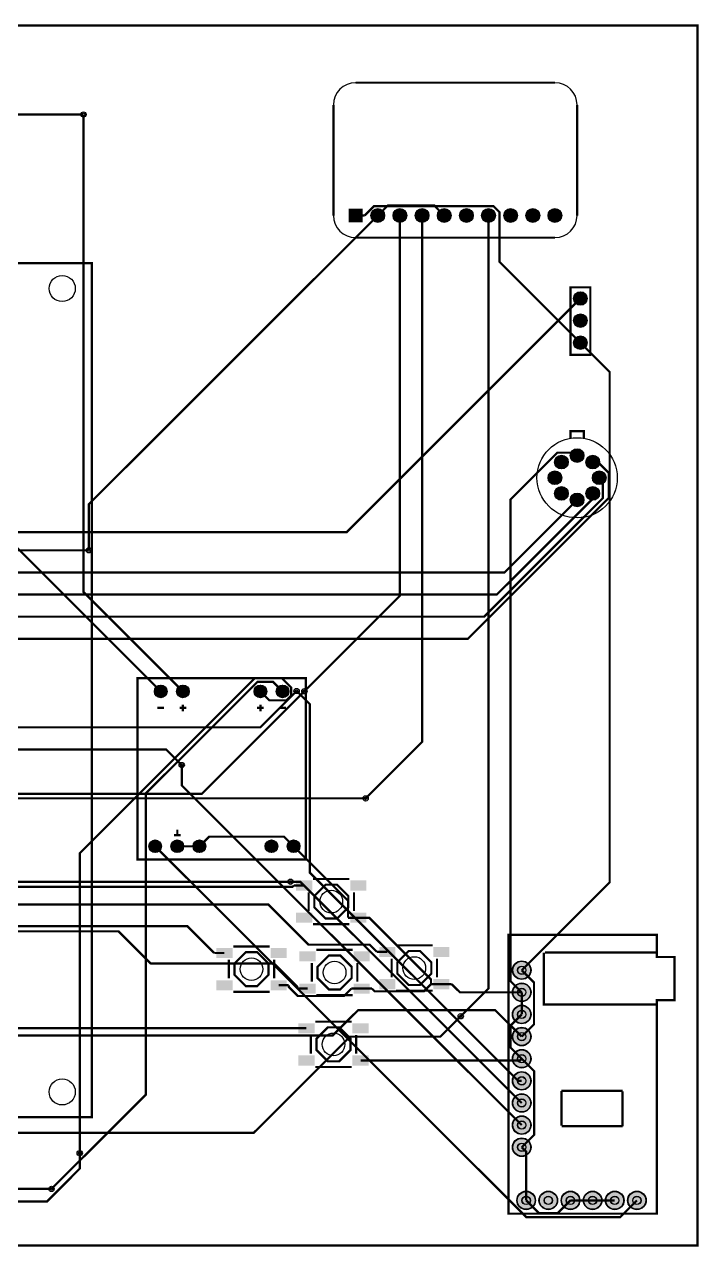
# Model space of a CAD drawing. Header units: millimetres. Extents: x 7 to 217, y -42 to 98.
# Drawn here: x 139.8 to 217.1, y -42.1 to 98.1 of the extents above; entities that cross this region are included whole.
import ezdxf

# ---------------------------------------------------------------- set-up
doc = ezdxf.new("R2010")
doc.units = ezdxf.units.MM
for name, color, linetype, true_color in [('BoardOutLine', 7, 'Continuous', 0xff00ff), ('BottomLayer', 7, 'Continuous', 0x0000ff), ('BottomSolderMaskLayer', 7, 'Continuous', 0xaa00ff), ('Document', 7, 'Continuous', 0xffffff), ('Hole', 7, 'Continuous', 0x222222), ('Multi-Layer', 7, 'Continuous', 0xc0c0c0), ('TopLayer', 7, 'Continuous', 0xff0000), ('TopPasteMaskLayer', 7, 'Continuous', 0x808080), ('TopSilkLayer', 7, 'Continuous', 0xffcc00), ('TopSolderMaskLayer', 7, 'Continuous', 0x800080)]:
    doc.layers.add(name, color=color, linetype=linetype, true_color=true_color)

msp = doc.modelspace()

# ---------------------------------------------------------------- hatches: boundary and pattern name
at = {"layer": 'BottomSolderMaskLayer'}
for points in [[(177.01, 75.41), (177.01, 76.99), (178.59, 76.99), (178.59, 75.41)], [(179.55, 76.2, 1), (181.13, 76.2, 1)], [(182.09, 76.2, 1), (183.67, 76.2, 1)], [(184.63, 76.2, 1), (186.21, 76.2, 1)], [(187.17, 76.2, 1), (188.75, 76.2, 1)], [(189.71, 76.2, 1), (191.29, 76.2, 1)], [(192.25, 76.2, 1), (193.83, 76.2, 1)], [(194.79, 76.2, 1), (196.37, 76.2, 1)], [(197.33, 76.2, 1), (198.91, 76.2, 1)], [(199.87, 76.2, 1), (201.45, 76.2, 1)], [(202.81, 66.68, 1), (204.36, 66.68, 1)], [(202.81, 64.14, 1), (204.36, 64.14, 1)], [(202.81, 61.6, 1), (204.36, 61.6, 1)], [(202.41, 48.64, 1), (203.99, 48.64, 1)], [(200.62, 47.9, 1), (202.19, 47.9, 1)], [(204.21, 47.9, 1), (205.78, 47.9, 1)], [(199.87, 46.1, 1), (201.45, 46.1, 1)], [(204.95, 46.1, 1), (206.53, 46.1, 1)], [(200.62, 44.31, 1), (202.19, 44.31, 1)], [(204.21, 44.31, 1), (205.78, 44.31, 1)], [(202.41, 43.56, 1), (203.99, 43.56, 1)], [(154.72, 21.59, 1), (156.17, 21.59, 1)], [(157.26, 21.59, 1), (158.71, 21.59, 1)], [(166.15, 21.59, 1), (167.6, 21.59, 1)], [(168.69, 21.59, 1), (170.14, 21.59, 1)], [(154.09, 3.81, 1), (155.54, 3.81, 1)], [(156.63, 3.81, 1), (158.08, 3.81, 1)], [(159.17, 3.81, 1), (160.62, 3.81, 1)], [(167.42, 3.81, 1), (168.87, 3.81, 1)], [(169.96, 3.81, 1), (171.41, 3.81, 1)], [(195.78, -10.41, 1), (197.92, -10.41, 1)], [(195.78, -12.95, 1), (197.92, -12.95, 1)], [(195.78, -15.49, 1), (197.92, -15.49, 1)], [(195.78, -18.03, 1), (197.92, -18.03, 1)], [(195.78, -20.57, 1), (197.92, -20.57, 1)], [(195.78, -23.11, 1), (197.92, -23.11, 1)], [(195.78, -25.65, 1), (197.92, -25.65, 1)], [(195.78, -28.19, 1), (197.92, -28.19, 1)], [(195.78, -30.73, 1), (197.92, -30.73, 1)], [(196.29, -36.83, 1), (198.43, -36.83, 1)], [(198.83, -36.83, 1), (200.97, -36.83, 1)], [(201.37, -36.83, 1), (203.51, -36.83, 1)], [(203.91, -36.83, 1), (206.05, -36.83, 1)], [(206.45, -36.83, 1), (208.59, -36.83, 1)], [(208.99, -36.83, 1), (211.13, -36.83, 1)]]:
    msp.add_hatch(color=256, dxfattribs=at).paths.add_polyline_path(points)
at = {"layer": 'Document'}
msp.add_hatch(color=256, dxfattribs=at).paths.add_polyline_path([(202.31, 50.8), (202.31, 51.44), (202.31, 51.45), (202.32, 51.47), (202.32, 51.48), (202.33, 51.5), (202.34, 51.51), (202.35, 51.52), (202.36, 51.54), (202.37, 51.55), (202.39, 51.55), (202.41, 51.56), (202.42, 51.56), (202.44, 51.56), (203.96, 51.56), (203.98, 51.56), (204, 51.56), (204.01, 51.55), (204.03, 51.55), (204.04, 51.54), (204.05, 51.52), (204.06, 51.51), (204.07, 51.5), (204.08, 51.48), (204.09, 51.47), (204.09, 51.45), (204.09, 51.44), (204.09, 50.8), (204.09, 50.78), (204.09, 50.77), (204.08, 50.75), (204.07, 50.74), (204.06, 50.72), (204.05, 50.71), (204.04, 50.7), (204.03, 50.69), (204.01, 50.68), (204, 50.68), (203.98, 50.67), (203.96, 50.67), (203.95, 50.67), (203.93, 50.68), (203.91, 50.68), (203.9, 50.69), (203.89, 50.7), (203.87, 50.71), (203.86, 50.72), (203.85, 50.74), (203.85, 50.75), (203.84, 50.77), (203.84, 50.78), (203.84, 50.8), (203.84, 51.31), (202.57, 51.31), (202.57, 50.8), (202.56, 50.78), (202.56, 50.77), (202.56, 50.75), (202.55, 50.74), (202.54, 50.72), (202.53, 50.71), (202.52, 50.7), (202.5, 50.69), (202.49, 50.68), (202.47, 50.68), (202.45, 50.67), (202.44, 50.67), (202.42, 50.67), (202.41, 50.68), (202.39, 50.68), (202.37, 50.69), (202.36, 50.7), (202.35, 50.71), (202.34, 50.72), (202.33, 50.74), (202.32, 50.75), (202.32, 50.77), (202.31, 50.78), (202.31, 50.8)])
at = {"layer": 'Multi-Layer'}
for points in [[(177.04, 75.44), (177.04, 76.96), (178.56, 76.96), (178.56, 75.44)], [(179.58, 76.2, 1), (181.1, 76.2, 1)], [(182.12, 76.2, 1), (183.64, 76.2, 1)], [(184.66, 76.2, 1), (186.18, 76.2, 1)], [(187.2, 76.2, 1), (188.72, 76.2, 1)], [(189.74, 76.2, 1), (191.26, 76.2, 1)], [(192.28, 76.2, 1), (193.8, 76.2, 1)], [(194.82, 76.2, 1), (196.34, 76.2, 1)], [(197.36, 76.2, 1), (198.88, 76.2, 1)], [(199.9, 76.2, 1), (201.42, 76.2, 1)], [(202.83, 66.68, 1), (204.33, 66.68, 1)], [(202.83, 64.14, 1), (204.33, 64.14, 1)], [(202.83, 61.6, 1), (204.33, 61.6, 1)], [(202.44, 48.64, 1), (203.96, 48.64, 1)], [(200.64, 47.9, 1), (202.17, 47.9, 1)], [(204.23, 47.9, 1), (205.76, 47.9, 1)], [(199.9, 46.1, 1), (201.42, 46.1, 1)], [(204.98, 46.1, 1), (206.5, 46.1, 1)], [(200.64, 44.31, 1), (202.17, 44.31, 1)], [(204.23, 44.31, 1), (205.76, 44.31, 1)], [(202.44, 43.56, 1), (203.96, 43.56, 1)], [(154.75, 21.59, 1), (156.15, 21.59, 1)], [(157.29, 21.59, 1), (158.69, 21.59, 1)], [(166.18, 21.59, 1), (167.58, 21.59, 1)], [(168.72, 21.59, 1), (170.12, 21.59, 1)], [(154.11, 3.81, 1), (155.51, 3.81, 1)], [(156.65, 3.81, 1), (158.05, 3.81, 1)], [(159.19, 3.81, 1), (160.59, 3.81, 1)], [(167.45, 3.81, 1), (168.85, 3.81, 1)], [(169.99, 3.81, 1), (171.39, 3.81, 1)], [(195.83, -10.41, 1), (197.87, -10.41, 1)], [(195.83, -12.95, 1), (197.87, -12.95, 1)], [(195.83, -15.49, 1), (197.87, -15.49, 1)], [(195.83, -18.03, 1), (197.87, -18.03, 1)], [(195.83, -20.57, 1), (197.87, -20.57, 1)], [(195.83, -23.11, 1), (197.87, -23.11, 1)], [(195.83, -25.65, 1), (197.87, -25.65, 1)], [(195.83, -28.19, 1), (197.87, -28.19, 1)], [(195.83, -30.73, 1), (197.87, -30.73, 1)], [(196.34, -36.83, 1), (198.37, -36.83, 1)], [(198.88, -36.83, 1), (200.91, -36.83, 1)], [(201.42, -36.83, 1), (203.45, -36.83, 1)], [(203.96, -36.83, 1), (205.99, -36.83, 1)], [(206.5, -36.83, 1), (208.53, -36.83, 1)], [(209.04, -36.83, 1), (211.07, -36.83, 1)]]:
    msp.add_hatch(color=256, dxfattribs=at).paths.add_polyline_path(points)
at = {"layer": 'TopLayer'}
for points in [[(171.01, -0.14), (172.81, -0.14), (172.81, -1.24), (171.01, -1.24)], [(177.21, -0.14), (179.01, -0.14), (179.01, -1.24), (177.21, -1.24)], [(171.01, -3.84), (172.81, -3.84), (172.81, -4.94), (171.01, -4.94)], [(177.21, -3.84), (179.01, -3.84), (179.01, -4.94), (177.21, -4.94)], [(161.86, -7.89), (163.66, -7.89), (163.66, -8.99), (161.86, -8.99)], [(168.06, -7.89), (169.86, -7.89), (169.86, -8.99), (168.06, -8.99)], [(171.39, -8.27), (173.19, -8.27), (173.19, -9.37), (171.39, -9.37)], [(177.59, -8.27), (179.39, -8.27), (179.39, -9.37), (177.59, -9.37)], [(180.53, -7.76), (182.33, -7.76), (182.33, -8.86), (180.53, -8.86)], [(186.73, -7.76), (188.53, -7.76), (188.53, -8.86), (186.73, -8.86)], [(161.86, -11.59), (163.66, -11.59), (163.66, -12.69), (161.86, -12.69)], [(168.06, -11.59), (169.86, -11.59), (169.86, -12.69), (168.06, -12.69)], [(171.39, -11.97), (173.19, -11.97), (173.19, -13.07), (171.39, -13.07)], [(177.59, -11.97), (179.39, -11.97), (179.39, -13.07), (177.59, -13.07)], [(180.53, -11.46), (182.33, -11.46), (182.33, -12.56), (180.53, -12.56)], [(186.73, -11.46), (188.53, -11.46), (188.53, -12.56), (186.73, -12.56)], [(171.26, -16.52), (173.06, -16.52), (173.06, -17.62), (171.26, -17.62)], [(177.46, -16.52), (179.26, -16.52), (179.26, -17.62), (177.46, -17.62)], [(171.26, -20.22), (173.06, -20.22), (173.06, -21.32), (171.26, -21.32)], [(177.46, -20.22), (179.26, -20.22), (179.26, -21.32), (177.46, -21.32)]]:
    msp.add_hatch(color=256, dxfattribs=at).paths.add_polyline_path(points)
at = {"layer": 'TopPasteMaskLayer'}
for points in [[(171.01, -0.14), (172.81, -0.14), (172.81, -1.24), (171.01, -1.24)], [(177.21, -0.14), (179.01, -0.14), (179.01, -1.24), (177.21, -1.24)], [(171.01, -3.84), (172.81, -3.84), (172.81, -4.94), (171.01, -4.94)], [(177.21, -3.84), (179.01, -3.84), (179.01, -4.94), (177.21, -4.94)], [(161.86, -7.89), (163.66, -7.89), (163.66, -8.99), (161.86, -8.99)], [(168.06, -7.89), (169.86, -7.89), (169.86, -8.99), (168.06, -8.99)], [(171.39, -8.27), (173.19, -8.27), (173.19, -9.37), (171.39, -9.37)], [(177.59, -8.27), (179.39, -8.27), (179.39, -9.37), (177.59, -9.37)], [(180.53, -7.76), (182.33, -7.76), (182.33, -8.86), (180.53, -8.86)], [(186.73, -7.76), (188.53, -7.76), (188.53, -8.86), (186.73, -8.86)], [(161.86, -11.59), (163.66, -11.59), (163.66, -12.69), (161.86, -12.69)], [(168.06, -11.59), (169.86, -11.59), (169.86, -12.69), (168.06, -12.69)], [(171.39, -11.97), (173.19, -11.97), (173.19, -13.07), (171.39, -13.07)], [(177.59, -11.97), (179.39, -11.97), (179.39, -13.07), (177.59, -13.07)], [(180.53, -11.46), (182.33, -11.46), (182.33, -12.56), (180.53, -12.56)], [(186.73, -11.46), (188.53, -11.46), (188.53, -12.56), (186.73, -12.56)], [(171.26, -16.52), (173.06, -16.52), (173.06, -17.62), (171.26, -17.62)], [(177.46, -16.52), (179.26, -16.52), (179.26, -17.62), (177.46, -17.62)], [(171.26, -20.22), (173.06, -20.22), (173.06, -21.32), (171.26, -21.32)], [(177.46, -20.22), (179.26, -20.22), (179.26, -21.32), (177.46, -21.32)]]:
    msp.add_hatch(color=256, dxfattribs=at).paths.add_polyline_path(points)
at = {"layer": 'TopSolderMaskLayer'}
for points in [[(177.01, 75.41), (177.01, 76.99), (178.59, 76.99), (178.59, 75.41)], [(179.55, 76.2, 1), (181.13, 76.2, 1)], [(182.09, 76.2, 1), (183.67, 76.2, 1)], [(184.63, 76.2, 1), (186.21, 76.2, 1)], [(187.17, 76.2, 1), (188.75, 76.2, 1)], [(189.71, 76.2, 1), (191.29, 76.2, 1)], [(192.25, 76.2, 1), (193.83, 76.2, 1)], [(194.79, 76.2, 1), (196.37, 76.2, 1)], [(197.33, 76.2, 1), (198.91, 76.2, 1)], [(199.87, 76.2, 1), (201.45, 76.2, 1)], [(202.81, 66.68, 1), (204.36, 66.68, 1)], [(202.81, 64.14, 1), (204.36, 64.14, 1)], [(202.81, 61.6, 1), (204.36, 61.6, 1)], [(202.41, 48.64, 1), (203.99, 48.64, 1)], [(200.62, 47.9, 1), (202.19, 47.9, 1)], [(204.21, 47.9, 1), (205.78, 47.9, 1)], [(199.87, 46.1, 1), (201.45, 46.1, 1)], [(204.95, 46.1, 1), (206.53, 46.1, 1)], [(200.62, 44.31, 1), (202.19, 44.31, 1)], [(204.21, 44.31, 1), (205.78, 44.31, 1)], [(202.41, 43.56, 1), (203.99, 43.56, 1)], [(154.72, 21.59, 1), (156.17, 21.59, 1)], [(157.26, 21.59, 1), (158.71, 21.59, 1)], [(166.15, 21.59, 1), (167.6, 21.59, 1)], [(168.69, 21.59, 1), (170.14, 21.59, 1)], [(154.09, 3.81, 1), (155.54, 3.81, 1)], [(156.63, 3.81, 1), (158.08, 3.81, 1)], [(159.17, 3.81, 1), (160.62, 3.81, 1)], [(167.42, 3.81, 1), (168.87, 3.81, 1)], [(169.96, 3.81, 1), (171.41, 3.81, 1)], [(170.98, -0.11), (172.83, -0.11), (172.83, -1.27), (170.98, -1.27)], [(177.18, -0.11), (179.03, -0.11), (179.03, -1.27), (177.18, -1.27)], [(170.98, -3.81), (172.83, -3.81), (172.83, -4.97), (170.98, -4.97)], [(177.18, -3.81), (179.03, -3.81), (179.03, -4.97), (177.18, -4.97)], [(161.84, -7.86), (163.69, -7.86), (163.69, -9.01), (161.84, -9.01)], [(168.04, -7.86), (169.89, -7.86), (169.89, -9.01), (168.04, -9.01)], [(171.36, -8.24), (173.21, -8.24), (173.21, -9.39), (171.36, -9.39)], [(177.56, -8.24), (179.41, -8.24), (179.41, -9.39), (177.56, -9.39)], [(180.51, -7.73), (182.36, -7.73), (182.36, -8.89), (180.51, -8.89)], [(186.71, -7.73), (188.56, -7.73), (188.56, -8.89), (186.71, -8.89)], [(195.78, -10.41, 1), (197.92, -10.41, 1)], [(161.84, -11.56), (163.69, -11.56), (163.69, -12.71), (161.84, -12.71)], [(168.04, -11.56), (169.89, -11.56), (169.89, -12.71), (168.04, -12.71)], [(171.36, -11.94), (173.21, -11.94), (173.21, -13.09), (171.36, -13.09)], [(177.56, -11.94), (179.41, -11.94), (179.41, -13.09), (177.56, -13.09)], [(180.51, -11.43), (182.36, -11.43), (182.36, -12.59), (180.51, -12.59)], [(186.71, -11.43), (188.56, -11.43), (188.56, -12.59), (186.71, -12.59)], [(195.78, -12.95, 1), (197.92, -12.95, 1)], [(195.78, -15.49, 1), (197.92, -15.49, 1)], [(171.23, -16.5), (173.09, -16.5), (173.09, -17.65), (171.23, -17.65)], [(177.43, -16.5), (179.29, -16.5), (179.29, -17.65), (177.43, -17.65)], [(195.78, -18.03, 1), (197.92, -18.03, 1)], [(195.78, -20.57, 1), (197.92, -20.57, 1)], [(171.23, -20.2), (173.09, -20.2), (173.09, -21.35), (171.23, -21.35)], [(177.43, -20.2), (179.29, -20.2), (179.29, -21.35), (177.43, -21.35)], [(195.78, -23.11, 1), (197.92, -23.11, 1)], [(195.78, -25.65, 1), (197.92, -25.65, 1)], [(195.78, -28.19, 1), (197.92, -28.19, 1)], [(195.78, -30.73, 1), (197.92, -30.73, 1)], [(196.29, -36.83, 1), (198.43, -36.83, 1)], [(198.83, -36.83, 1), (200.97, -36.83, 1)], [(201.37, -36.83, 1), (203.51, -36.83, 1)], [(203.91, -36.83, 1), (206.05, -36.83, 1)], [(206.45, -36.83, 1), (208.59, -36.83, 1)], [(208.99, -36.83, 1), (211.13, -36.83, 1)]]:
    msp.add_hatch(color=256, dxfattribs=at).paths.add_polyline_path(points)

# ---------------------------------------------------------------- linework, layer by layer
at = {"layer": 'BoardOutLine', "const_width": 0.254}
msp.add_lwpolyline([(7, 98), (217, 98), (217, -42), (7, -42), (7, 98)], close=True, dxfattribs=at)
at = {"layer": 'BottomLayer', "const_width": 0.254}
for points in [[(155.45, 21.59), (103.63, 73.41), (103.63, 88.56)], [(146.59, 87.79), (146.59, 32.99), (157.99, 21.59)], [(178.84, 76.2), (179.91, 77.27), (193.62, 77.27), (194.31, 76.58), (194.31, 70.87), (203.58, 61.6)], [(180.34, 76.2), (147.2, 43.06), (147.2, 37.78)], [(182.88, 76.2), (182.88, 32.56), (171.92, 21.6)], [(177.8, 76.2), (178.84, 76.2)], [(185.42, 76.2), (185.42, 15.78), (178.95, 9.31)], [(189.85, -15.7), (193.04, -12.5), (193.04, 76.2)], [(196.85, -10.41), (206.93, -0.34), (206.93, 58.25), (203.58, 61.6)], [(203.2, 48.64), (202.86, 48.98), (200.94, 48.98), (195.55, 43.59), (195.55, -11.66), (196.85, -12.95)], [(169.42, 21.59), (168.32, 22.69), (166.55, 22.69), (153.75, 9.89), (153.75, -24.69), (142.92, -35.51)], [(166.88, 21.59), (167.9, 20.56), (169.86, 20.56), (170.41, 21.11), (170.41, 22.02), (169.33, 23.1), (166.24, 23.1), (146.16, 3.02), (146.16, -31.41)], [(196.85, -23.11), (196.44, -23.11), (172.56, 0.77), (172.56, 20.11), (171.03, 21.63)], [(196.85, -28.19), (157.86, 10.79), (157.86, 13.13)], [(210.06, -36.83), (208.13, -38.76), (197.38, -38.76), (154.81, 3.81)], [(170.33, -0.26), (171.45, -0.26), (196.85, -25.65)], [(196.85, -10.41), (198.26, -11.82), (198.26, -16.62), (196.85, -18.03)], [(196.85, -12.95), (196.85, -15.49)], [(196.85, -15.49), (195.55, -16.79), (195.55, -19.27), (196.85, -20.57)], [(196.85, -30.73), (198.27, -29.31), (198.27, -21.99), (196.85, -20.57)], [(197.36, -36.83), (197.36, -31.24), (196.85, -30.73)], [(202.44, -36.83), (201, -38.27), (198.8, -38.27), (197.36, -36.83)]]:
    msp.add_lwpolyline(points, dxfattribs=at)
at = {"layer": 'BottomSolderMaskLayer'}
for points in [[(177.33, 76.2), (177.33, 76.2)], [(178.27, 76.2), (178.27, 76.2)], [(179.87, 76.2), (179.87, 76.2)], [(180.81, 76.2), (180.81, 76.2)], [(182.41, 76.2), (182.41, 76.2)], [(183.35, 76.2), (183.35, 76.2)], [(184.95, 76.2), (184.95, 76.2)], [(185.89, 76.2), (185.89, 76.2)], [(187.49, 76.2), (187.49, 76.2)], [(188.43, 76.2), (188.43, 76.2)], [(190.03, 76.2), (190.03, 76.2)], [(190.97, 76.2), (190.97, 76.2)], [(192.57, 76.2), (192.57, 76.2)], [(193.51, 76.2), (193.51, 76.2)], [(195.11, 76.2), (195.11, 76.2)], [(196.05, 76.2), (196.05, 76.2)], [(197.65, 76.2), (197.65, 76.2)], [(198.59, 76.2), (198.59, 76.2)], [(200.19, 76.2), (200.19, 76.2)], [(201.13, 76.2), (201.13, 76.2)]]:
    msp.add_lwpolyline(points, close=True, dxfattribs=at)
for centre, radius in [((180.34, 76.2), 0.787), ((182.88, 76.2), 0.787), ((185.42, 76.2), 0.787), ((187.96, 76.2), 0.787), ((190.5, 76.2), 0.787), ((193.04, 76.2), 0.787), ((195.58, 76.2), 0.787), ((198.12, 76.2), 0.787), ((200.66, 76.2), 0.787), ((203.58, 66.68), 0.775), ((203.58, 66.68), 0.414), ((203.58, 64.14), 0.775), ((203.58, 64.14), 0.414), ((203.58, 61.6), 0.775), ((203.58, 61.6), 0.414), ((203.2, 48.64), 0.787), ((203.2, 48.64), 0.472), ((201.4, 47.9), 0.787), ((201.4, 47.9), 0.472), ((205, 47.9), 0.787), ((205, 47.9), 0.472), ((200.66, 46.1), 0.787), ((200.66, 46.1), 0.472), ((205.74, 46.1), 0.787), ((205.74, 46.1), 0.472), ((201.4, 44.31), 0.787), ((205, 44.31), 0.787), ((201.4, 44.31), 0.472), ((203.2, 43.56), 0.787), ((203.2, 43.56), 0.472), ((205, 44.31), 0.472), ((155.45, 21.59), 0.725), ((155.45, 21.59), 0.519), ((157.99, 21.59), 0.725), ((157.99, 21.59), 0.519), ((166.88, 21.59), 0.725), ((166.88, 21.59), 0.519), ((169.42, 21.59), 0.725), ((169.42, 21.59), 0.519), ((154.81, 3.81), 0.725), ((154.81, 3.81), 0.519), ((157.35, 3.81), 0.725), ((157.35, 3.81), 0.519), ((159.89, 3.81), 0.725), ((159.89, 3.81), 0.519), ((168.15, 3.81), 0.725), ((168.15, 3.81), 0.519), ((170.69, 3.81), 0.725), ((170.69, 3.81), 0.519), ((196.85, -10.41), 1.07), ((196.85, -10.41), 0.48), ((196.85, -12.95), 1.07), ((196.85, -12.95), 0.48), ((196.85, -15.49), 1.07), ((196.85, -15.49), 0.48), ((196.85, -18.03), 1.07), ((196.85, -18.03), 0.48), ((196.85, -20.57), 1.07), ((196.85, -20.57), 0.48), ((196.85, -23.11), 1.07), ((196.85, -23.11), 0.48), ((196.85, -25.65), 1.07), ((196.85, -25.65), 0.48), ((196.85, -28.19), 1.07), ((196.85, -28.19), 0.48), ((196.85, -30.73), 1.07), ((196.85, -30.73), 0.48), ((197.36, -36.83), 1.07), ((197.36, -36.83), 0.48), ((199.9, -36.83), 1.07), ((199.9, -36.83), 0.48), ((202.44, -36.83), 1.07), ((202.44, -36.83), 0.48), ((204.98, -36.83), 1.07), ((204.98, -36.83), 0.48), ((207.52, -36.83), 1.07), ((207.52, -36.83), 0.48), ((210.06, -36.83), 1.07), ((210.06, -36.83), 0.48)]:
    msp.add_circle(centre, radius, dxfattribs=at)
for centre, start, end in [((177.8, 76.2), 360, 180), ((177.8, 76.2), 180, 360), ((180.34, 76.2), 360, 180), ((180.34, 76.2), 180, 360), ((182.88, 76.2), 360, 180), ((182.88, 76.2), 180, 360), ((185.42, 76.2), 360, 180), ((185.42, 76.2), 180, 360), ((187.96, 76.2), 360, 180), ((187.96, 76.2), 180, 360), ((190.5, 76.2), 360, 180), ((190.5, 76.2), 180, 360), ((193.04, 76.2), 360, 180), ((193.04, 76.2), 180, 360), ((195.58, 76.2), 360, 180), ((195.58, 76.2), 180, 360), ((198.12, 76.2), 360, 180), ((198.12, 76.2), 180, 360), ((200.66, 76.2), 360, 180), ((200.66, 76.2), 180, 360)]:
    msp.add_arc(centre, 0.472, start, end, dxfattribs=at)
at = {"layer": 'Hole'}
for centre in [(146.59, 87.79), (147.2, 37.78), (171.03, 21.63), (171.92, 21.6), (157.86, 13.13), (178.95, 9.31), (170.33, -0.26), (189.85, -15.7), (146.16, -31.41), (142.92, -35.51)]:
    msp.add_circle(centre, 0.152, dxfattribs=at)
at = {"layer": 'Multi-Layer'}
for points in [[(177.34, 76.2), (177.34, 76.2)], [(178.26, 76.2), (178.26, 76.2)], [(179.88, 76.2), (179.88, 76.2)], [(180.8, 76.2), (180.8, 76.2)], [(182.42, 76.2), (182.42, 76.2)], [(183.34, 76.2), (183.34, 76.2)], [(184.96, 76.2), (184.96, 76.2)], [(185.88, 76.2), (185.88, 76.2)], [(187.5, 76.2), (187.5, 76.2)], [(188.42, 76.2), (188.42, 76.2)], [(190.04, 76.2), (190.04, 76.2)], [(190.96, 76.2), (190.96, 76.2)], [(192.58, 76.2), (192.58, 76.2)], [(193.5, 76.2), (193.5, 76.2)], [(195.12, 76.2), (195.12, 76.2)], [(196.04, 76.2), (196.04, 76.2)], [(197.66, 76.2), (197.66, 76.2)], [(198.58, 76.2), (198.58, 76.2)], [(200.2, 76.2), (200.2, 76.2)], [(201.12, 76.2), (201.12, 76.2)]]:
    msp.add_lwpolyline(points, close=True, dxfattribs=at)
for centre, radius in [((146.59, 87.79), 0.305), ((180.34, 76.2), 0.762), ((182.88, 76.2), 0.762), ((185.42, 76.2), 0.762), ((187.96, 76.2), 0.762), ((190.5, 76.2), 0.762), ((193.04, 76.2), 0.762), ((195.58, 76.2), 0.762), ((198.12, 76.2), 0.762), ((200.66, 76.2), 0.762), ((144.15, 67.82), 1.5), ((203.58, 66.68), 0.75), ((203.58, 66.68), 0.4), ((203.58, 64.14), 0.75), ((203.58, 64.14), 0.4), ((203.58, 61.6), 0.75), ((203.58, 61.6), 0.4), ((203.2, 48.64), 0.762), ((203.2, 48.64), 0.457), ((201.4, 47.9), 0.762), ((201.4, 47.9), 0.457), ((205, 47.9), 0.762), ((205, 47.9), 0.457), ((200.66, 46.1), 0.762), ((200.66, 46.1), 0.457), ((205.74, 46.1), 0.762), ((205.74, 46.1), 0.457), ((201.4, 44.31), 0.762), ((205, 44.31), 0.762), ((201.4, 44.31), 0.457), ((203.2, 43.56), 0.762), ((203.2, 43.56), 0.457), ((205, 44.31), 0.457), ((147.2, 37.78), 0.305), ((155.45, 21.59), 0.7), ((155.45, 21.59), 0.5), ((157.99, 21.59), 0.7), ((157.99, 21.59), 0.5), ((166.88, 21.59), 0.7), ((166.88, 21.59), 0.5), ((169.42, 21.59), 0.7), ((169.42, 21.59), 0.5), ((171.03, 21.63), 0.305), ((171.92, 21.6), 0.305), ((157.86, 13.13), 0.305), ((178.95, 9.31), 0.305), ((154.81, 3.81), 0.7), ((154.81, 3.81), 0.5), ((157.35, 3.81), 0.7), ((157.35, 3.81), 0.5), ((159.89, 3.81), 0.7), ((159.89, 3.81), 0.5), ((168.15, 3.81), 0.7), ((168.15, 3.81), 0.5), ((170.69, 3.81), 0.7), ((170.69, 3.81), 0.5), ((170.33, -0.26), 0.305), ((196.85, -10.41), 1.02), ((196.85, -10.41), 0.457), ((196.85, -12.95), 1.02), ((196.85, -12.95), 0.457), ((189.85, -15.7), 0.305), ((196.85, -15.49), 1.02), ((196.85, -15.49), 0.457), ((196.85, -18.03), 1.02), ((196.85, -18.03), 0.457), ((196.85, -20.57), 1.02), ((196.85, -20.57), 0.457), ((196.85, -23.11), 1.02), ((144.15, -24.38), 1.5), ((196.85, -23.11), 0.457), ((196.85, -25.65), 1.02), ((196.85, -25.65), 0.457), ((196.85, -28.19), 1.02), ((196.85, -28.19), 0.457), ((196.85, -30.73), 1.02), ((196.85, -30.73), 0.457), ((146.16, -31.41), 0.305), ((142.92, -35.51), 0.305), ((197.36, -36.83), 1.02), ((197.36, -36.83), 0.457), ((199.9, -36.83), 1.02), ((199.9, -36.83), 0.457), ((202.44, -36.83), 1.02), ((202.44, -36.83), 0.457), ((204.98, -36.83), 1.02), ((204.98, -36.83), 0.457), ((207.52, -36.83), 1.02), ((207.52, -36.83), 0.457), ((210.06, -36.83), 1.02), ((210.06, -36.83), 0.457)]:
    msp.add_circle(centre, radius, dxfattribs=at)
for centre, start, end in [((177.8, 76.2), 360, 180), ((177.8, 76.2), 180, 360), ((180.34, 76.2), 360, 180), ((180.34, 76.2), 180, 360), ((182.88, 76.2), 360, 180), ((182.88, 76.2), 180, 360), ((185.42, 76.2), 360, 180), ((185.42, 76.2), 180, 360), ((187.96, 76.2), 360, 180), ((187.96, 76.2), 180, 360), ((190.5, 76.2), 360, 180), ((190.5, 76.2), 180, 360), ((193.04, 76.2), 360, 180), ((193.04, 76.2), 180, 360), ((195.58, 76.2), 360, 180), ((195.58, 76.2), 180, 360), ((198.12, 76.2), 360, 180), ((198.12, 76.2), 180, 360), ((200.66, 76.2), 360, 180), ((200.66, 76.2), 180, 360)]:
    msp.add_arc(centre, 0.457, start, end, dxfattribs=at)
at = {"layer": 'TopLayer', "const_width": 0.254}
for points in [[(105.41, 89.79), (107.41, 87.79), (146.59, 87.79)], [(187.96, 76.2), (186.82, 77.35), (181.49, 77.35), (180.34, 76.2)], [(35.25, 39.85), (176.76, 39.85), (203.58, 66.68)], [(205, 47.9), (205.59, 47.9), (206.84, 46.65), (206.84, 43.8), (190.66, 27.62), (31.93, 27.62)], [(205.74, 46.1), (206.16, 45.68), (206.16, 43.78), (192.54, 30.16), (31.93, 30.16)], [(205, 44.31), (205, 43.7), (194, 32.7), (31.93, 32.7)], [(203.2, 43.56), (194.88, 35.24), (31.93, 35.24)], [(31.93, 37.78), (147.2, 37.78)], [(31.93, 17.46), (166.86, 17.46), (171.03, 21.63)], [(31.93, 9.84), (160.17, 9.84), (171.92, 21.6)], [(30.05, 20), (30.05, 20), (30.05, 6.3), (30.33, 6.02), (60.62, 6.02), (66.9, -0.26), (170.33, -0.26)], [(157.86, 13.13), (156.06, 14.92), (31.93, 14.92)], [(178.95, 9.31), (60.56, 9.31), (58.55, 7.3), (31.93, 7.3)], [(30.05, 4.76), (30.05, 4.76), (30.05, -6.4), (31.74, -8.09), (126.97, -8.09), (135.95, -17.07), (172.16, -17.07)], [(159.89, 3.81), (161.01, 4.92), (169.57, 4.92), (170.69, 3.81)], [(157.35, 3.81), (159.89, 3.81)], [(176.93, -4.39), (176.93, -2.43), (170.69, 3.81)], [(33.81, 2.22), (36.88, -0.84), (170.57, -0.84), (170.73, -0.69)], [(171.91, -0.69), (170.73, -0.69)], [(31.93, -2.86), (167.78, -2.86), (172.4, -7.48), (179.42, -7.48), (180.25, -8.31)], [(161.58, -8.44), (158.51, -5.37), (33.84, -5.37), (33.81, -5.4)], [(178.11, -4.39), (176.93, -4.39)], [(178.11, -4.39), (179.36, -4.39), (186.45, -11.48), (186.45, -12.01)], [(61.15, -5.95), (150.61, -5.95), (154.31, -9.65), (168.45, -9.65), (171.11, -12.31), (171.11, -12.52)], [(162.76, -8.44), (161.58, -8.44)], [(181.43, -8.31), (180.25, -8.31)], [(168.96, -12.14), (170.14, -12.14)], [(177.31, -12.52), (176.46, -13.37), (171.17, -13.37), (170.14, -12.34), (170.14, -12.14)], [(172.29, -12.52), (171.11, -12.52)], [(178.49, -12.52), (177.31, -12.52)], [(179.08, -12.52), (178.49, -12.52)], [(179.08, -12.52), (179.67, -12.52)], [(179.67, -12.52), (179.99, -12.84), (185.62, -12.84), (186.45, -12.01)], [(187.63, -12.01), (186.45, -12.01)], [(187.63, -12.01), (188.81, -12.01)], [(196.85, -12.95), (189.76, -12.95), (188.81, -12.01)], [(196.85, -18.03), (193.81, -15), (178.08, -15), (175.17, -17.9), (127.64, -17.9), (120.65, -24.89)], [(36.05, -29.08), (166.11, -29.08), (177.16, -18.04), (187.51, -18.04), (189.85, -15.7)], [(178.36, -20.77), (196.65, -20.77), (196.85, -20.57)], [(90.17, -36.96), (142.4, -36.96), (146.16, -33.19), (146.16, -31.41)], [(142.92, -35.51), (89.84, -35.51), (88.39, -36.96)], [(202.44, -36.83), (204.98, -36.83)], [(204.98, -36.83), (207.52, -36.83)]]:
    msp.add_lwpolyline(points, dxfattribs=at)
at = {"layer": 'TopSilkLayer', "const_width": 0.254}
for points in [[(177.8, 91.44), (200.66, 91.44)], [(175.26, 76.2), (175.26, 88.9)], [(203.2, 88.9), (203.2, 76.2)], [(200.66, 73.66), (177.8, 73.66)], [(203.96, 50.67), (203.96, 51.44), (202.44, 51.44), (202.44, 50.67)], [(155.83, 19.69), (155.07, 19.69)], [(157.61, 19.69), (158.37, 19.69)], [(157.99, 20.07), (157.99, 19.3)], [(166.5, 19.69), (167.26, 19.69)], [(166.88, 20.07), (166.88, 19.3)], [(169.04, 19.69), (169.8, 19.69)], [(157.35, 5.72), (157.35, 5.08)], [(156.97, 5.08), (157.73, 5.08)], [(172.92, 0.06), (177.09, 0.06)], [(172.41, -3.61), (172.41, -1.47)], [(177.61, -1.47), (177.61, -3.61)], [(177.09, -5.14), (172.92, -5.14)], [(212.34, -14.35), (212.34, -38.35), (195.33, -38.35), (195.33, -6.35), (212.34, -6.35), (212.34, -8.38)], [(163.78, -7.69), (167.95, -7.69)], [(173.3, -8.07), (177.47, -8.07)], [(182.44, -7.56), (186.62, -7.56)], [(199.52, -8.38), (212.34, -8.38), (212.34, -8.89), (214.38, -8.89), (214.38, -13.84), (212.34, -13.84), (212.34, -14.35), (199.39, -14.35), (199.39, -8.38)], [(163.26, -11.36), (163.26, -9.22)], [(168.46, -9.22), (168.46, -11.36)], [(172.79, -11.74), (172.79, -9.6)], [(177.99, -9.6), (177.99, -11.74)], [(181.93, -11.23), (181.93, -9.09)], [(187.13, -9.09), (187.13, -11.23)], [(167.95, -12.89), (163.78, -12.89)], [(177.47, -13.27), (173.3, -13.27)], [(186.62, -12.76), (182.44, -12.76)], [(173.17, -16.32), (177.35, -16.32)], [(172.66, -19.99), (172.66, -17.85)], [(177.86, -17.85), (177.86, -19.99)], [(177.35, -21.52), (173.17, -21.52)], [(208.41, -24.26), (201.41, -24.26)], [(201.42, -24.26), (201.42, -28.26)], [(208.41, -28.32), (208.41, -24.32)], [(201.42, -28.32), (208.42, -28.32)]]:
    msp.add_lwpolyline(points, dxfattribs=at)
for points in [[(91.21, -27.28), (91.21, 70.72), (147.55, 70.72), (147.55, -27.28), (91.21, -27.28)], [(202.44, 67.95), (204.72, 67.95), (204.72, 60.2), (202.44, 60.2), (202.44, 67.95)], [(152.78, 23.11), (172.09, 23.11), (172.09, 2.29), (152.78, 2.29), (152.78, 23.11)], [(173.06, -1.89), (174.36, -0.59), (175.66, -0.59), (176.96, -1.89), (176.96, -3.19), (175.66, -4.49), (174.36, -4.49), (173.06, -3.19), (173.06, -1.89)], [(163.91, -9.64), (165.21, -8.34), (166.51, -8.34), (167.81, -9.64), (167.81, -10.94), (166.51, -12.24), (165.21, -12.24), (163.91, -10.94), (163.91, -9.64)], [(182.58, -9.51), (183.88, -8.21), (185.18, -8.21), (186.48, -9.51), (186.48, -10.81), (185.18, -12.11), (183.88, -12.11), (182.58, -10.81), (182.58, -9.51)], [(173.44, -10.02), (174.74, -8.72), (176.04, -8.72), (177.34, -10.02), (177.34, -11.32), (176.04, -12.62), (174.74, -12.62), (173.44, -11.32), (173.44, -10.02)], [(173.31, -18.27), (174.61, -16.97), (175.91, -16.97), (177.21, -18.27), (177.21, -19.57), (175.91, -20.87), (174.61, -20.87), (173.31, -19.57), (173.31, -18.27)]]:
    msp.add_lwpolyline(points, close=True, dxfattribs=at)
at = {"layer": 'TopSilkLayer'}
for centre, radius in [((203.2, 46.1), 4.6), ((175.01, -2.54), 1.3), ((165.86, -10.29), 1.3), ((175.39, -10.67), 1.3), ((184.53, -10.16), 1.3), ((175.26, -18.92), 1.3)]:
    msp.add_circle(centre, radius, dxfattribs=at)
for centre, radius, start, end in [((177.8, 88.9), 2.54, 90, 180), ((200.66, 88.9), 2.54, 0, 90), ((177.8, 88.9), 1.59, 90, 90), ((200.66, 88.9), 1.59, 90, 90), ((177.8, 76.2), 2.54, 180, 270), ((200.66, 76.2), 2.54, 270, 0)]:
    msp.add_arc(centre, radius, start, end, dxfattribs=at)
at = {"layer": 'TopSolderMaskLayer'}
for points in [[(177.33, 76.2), (177.33, 76.2)], [(178.27, 76.2), (178.27, 76.2)], [(179.87, 76.2), (179.87, 76.2)], [(180.81, 76.2), (180.81, 76.2)], [(182.41, 76.2), (182.41, 76.2)], [(183.35, 76.2), (183.35, 76.2)], [(184.95, 76.2), (184.95, 76.2)], [(185.89, 76.2), (185.89, 76.2)], [(187.49, 76.2), (187.49, 76.2)], [(188.43, 76.2), (188.43, 76.2)], [(190.03, 76.2), (190.03, 76.2)], [(190.97, 76.2), (190.97, 76.2)], [(192.57, 76.2), (192.57, 76.2)], [(193.51, 76.2), (193.51, 76.2)], [(195.11, 76.2), (195.11, 76.2)], [(196.05, 76.2), (196.05, 76.2)], [(197.65, 76.2), (197.65, 76.2)], [(198.59, 76.2), (198.59, 76.2)], [(200.19, 76.2), (200.19, 76.2)], [(201.13, 76.2), (201.13, 76.2)]]:
    msp.add_lwpolyline(points, close=True, dxfattribs=at)
for centre, radius in [((180.34, 76.2), 0.787), ((182.88, 76.2), 0.787), ((185.42, 76.2), 0.787), ((187.96, 76.2), 0.787), ((190.5, 76.2), 0.787), ((193.04, 76.2), 0.787), ((195.58, 76.2), 0.787), ((198.12, 76.2), 0.787), ((200.66, 76.2), 0.787), ((203.58, 66.68), 0.775), ((203.58, 66.68), 0.414), ((203.58, 64.14), 0.775), ((203.58, 64.14), 0.414), ((203.58, 61.6), 0.775), ((203.58, 61.6), 0.414), ((203.2, 48.64), 0.787), ((203.2, 48.64), 0.472), ((201.4, 47.9), 0.787), ((201.4, 47.9), 0.472), ((205, 47.9), 0.787), ((205, 47.9), 0.472), ((200.66, 46.1), 0.787), ((200.66, 46.1), 0.472), ((205.74, 46.1), 0.787), ((205.74, 46.1), 0.472), ((201.4, 44.31), 0.787), ((205, 44.31), 0.787), ((201.4, 44.31), 0.472), ((203.2, 43.56), 0.787), ((203.2, 43.56), 0.472), ((205, 44.31), 0.472), ((155.45, 21.59), 0.725), ((155.45, 21.59), 0.519), ((157.99, 21.59), 0.725), ((157.99, 21.59), 0.519), ((166.88, 21.59), 0.725), ((166.88, 21.59), 0.519), ((169.42, 21.59), 0.725), ((169.42, 21.59), 0.519), ((154.81, 3.81), 0.725), ((154.81, 3.81), 0.519), ((157.35, 3.81), 0.725), ((157.35, 3.81), 0.519), ((159.89, 3.81), 0.725), ((159.89, 3.81), 0.519), ((168.15, 3.81), 0.725), ((168.15, 3.81), 0.519), ((170.69, 3.81), 0.725), ((170.69, 3.81), 0.519), ((196.85, -10.41), 1.07), ((196.85, -10.41), 0.48), ((196.85, -12.95), 1.07), ((196.85, -12.95), 0.48), ((196.85, -15.49), 1.07), ((196.85, -15.49), 0.48), ((196.85, -18.03), 1.07), ((196.85, -18.03), 0.48), ((196.85, -20.57), 1.07), ((196.85, -20.57), 0.48), ((196.85, -23.11), 1.07), ((196.85, -23.11), 0.48), ((196.85, -25.65), 1.07), ((196.85, -25.65), 0.48), ((196.85, -28.19), 1.07), ((196.85, -28.19), 0.48), ((196.85, -30.73), 1.07), ((196.85, -30.73), 0.48), ((197.36, -36.83), 1.07), ((197.36, -36.83), 0.48), ((199.9, -36.83), 1.07), ((199.9, -36.83), 0.48), ((202.44, -36.83), 1.07), ((202.44, -36.83), 0.48), ((204.98, -36.83), 1.07), ((204.98, -36.83), 0.48), ((207.52, -36.83), 1.07), ((207.52, -36.83), 0.48), ((210.06, -36.83), 1.07), ((210.06, -36.83), 0.48)]:
    msp.add_circle(centre, radius, dxfattribs=at)
for centre, start, end in [((177.8, 76.2), 360, 180), ((177.8, 76.2), 180, 360), ((180.34, 76.2), 360, 180), ((180.34, 76.2), 180, 360), ((182.88, 76.2), 360, 180), ((182.88, 76.2), 180, 360), ((185.42, 76.2), 360, 180), ((185.42, 76.2), 180, 360), ((187.96, 76.2), 360, 180), ((187.96, 76.2), 180, 360), ((190.5, 76.2), 360, 180), ((190.5, 76.2), 180, 360), ((193.04, 76.2), 360, 180), ((193.04, 76.2), 180, 360), ((195.58, 76.2), 360, 180), ((195.58, 76.2), 180, 360), ((198.12, 76.2), 360, 180), ((198.12, 76.2), 180, 360), ((200.66, 76.2), 360, 180), ((200.66, 76.2), 180, 360)]:
    msp.add_arc(centre, 0.472, start, end, dxfattribs=at)

doc.saveas('drawing.dxf')
